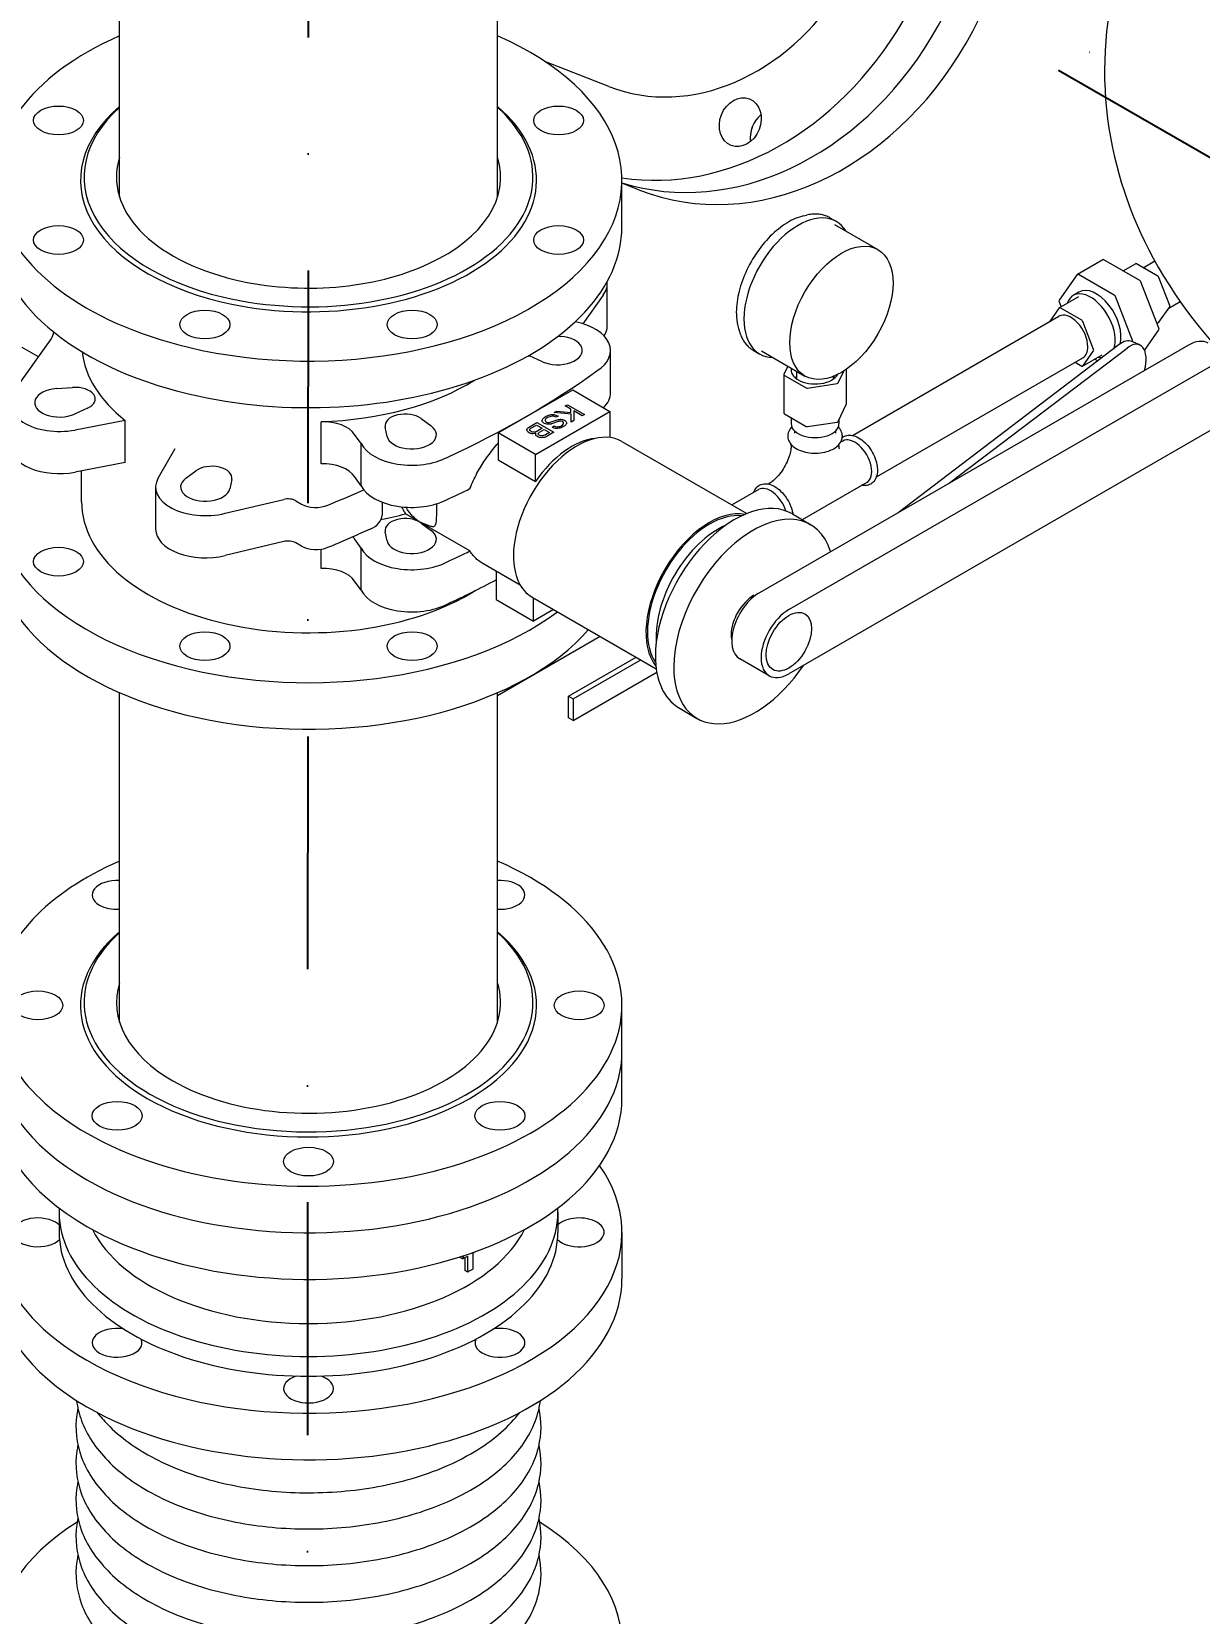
# Model space of a CAD drawing. Header units: millimetres. Extents: x -312439 to 477422, y -331570 to 212570.
# Drawn here: x 343557 to 344193, y 172055 to 172918 of the extents above; entities that cross this region are included whole.
import ezdxf

# ---------------------------------------------------------------- set-up
doc = ezdxf.new("R2010")
doc.units = ezdxf.units.MM
doc.linetypes.add('DASHDOT', pattern=[25.4, 12.7, -6.35, 0, -6.35])
doc.styles.add('ROMAND', font='ROMAND.SHX')
doc.dimstyles.new('1-50 (MILIMETRO)', dxfattribs={"dimscale": 0, "dimtxt": 125, "dimasz": 125, "dimexe": 100, "dimexo": 100, "dimgap": 50, "dimtad": 0, "dimdec": 0, "dimzin": 0, "dimdsep": 46, "dimtxsty": 'ROMAND', "dimcen": -390, "dimclrd": 1, "dimclre": 1, "dimclrt": 3, "dimadec": 0, "dimazin": 0, "dimtfac": 1, "dimtdec": 0, "dimtix": 1, "dimtmove": 2, "dimatfit": 2, "dimfxl": 1, "dimtvp": 1, "dimtolj": 1, "dimtzin": 0, "dimarcsym": 0})

# ---------------------------------------------------------------- blocks, each defined once
blk = doc.blocks.new('*D96')
at = {"color": 1, "lineweight": -2, "transparency": 16777216}
for p, q in [((340982.5, 172444.73), (340982.5, 172743.93)), ((347857.31, 168659.29), (341090.76, 172565.96)), ((347965.56, 168413.06), (347965.56, 168712.26))]:
    blk.add_line(p, q, dxfattribs=at)
at = {"color": 1, "transparency": 16777216}
for points in [[(341101.17, 172584), (341080.34, 172547.92), (340982.5, 172628.46)], [(347867.73, 168677.33), (347846.89, 168641.25), (347965.56, 168596.79)]]:
    blk.add_solid(points, dxfattribs=at)
at = {"layer": 'Defpoints', "color": 0, "transparency": 16777216}
for p in [(340982.5, 172628.46), (340982.5, 172329.26), (347965.56, 168297.59)]:
    blk.add_point(p, dxfattribs=at)
at = {"color": 3, "transparency": 16777216, "insert": (344536.53, 170720.88), "char_height": 125, "attachment_point": 5, "rotation": 330, "style": 'ROMAND'}
blk.add_mtext('\\A1;8063', dxfattribs=at)
blk = doc.blocks.new('*D131')
at = {"color": 1, "lineweight": -2, "transparency": 16777216}
for p, q in [((343607.58, 173492.08), (343311.67, 173321.24)), ((343411.63, 173253.99), (343410.91, 171827.82)), ((343606.72, 171815.91), (343310.81, 171645.07))]:
    blk.add_line(p, q, dxfattribs=at)
at = {"color": 1, "transparency": 16777216}
for points in [[(343390.8, 173254), (343432.47, 173253.98), (343411.7, 173378.99)], [(343390.07, 171827.83), (343431.74, 171827.81), (343410.84, 171702.82)]]:
    blk.add_solid(points, dxfattribs=at)
at = {"layer": 'Defpoints', "color": 0, "transparency": 16777216}
for p in [(343707.6, 173549.83), (343706.75, 171873.66), (343410.84, 171702.82)]:
    blk.add_point(p, dxfattribs=at)
at = {"color": 3, "transparency": 16777216, "insert": (343286.27, 172698.85), "char_height": 125, "attachment_point": 5, "rotation": 89.97082, "style": 'ROMAND'}
blk.add_mtext('\\A1;1676', dxfattribs=at)

msp = doc.modelspace()

# ---------------------------------------------------------------- linework, layer by layer
at = {"color": 6, "linetype": 'DASHDOT', "ltscale": 10}
for p, q in [((343707.605, 173549.831), (343706.751, 171873.664)), ((345178.436, 173509.796), (344116.413, 172896.637))]:
    msp.add_line(p, q, dxfattribs=at)
at = {"color": 5, "linetype": 'Continuous', "lineweight": 0, "extrusion": (4.44089e-16, 0.816497, 0.57735)}
for p, q in [((343604.425, 172827.638), (343604.425, 173312.589)), ((343810.55, 172827.638), (343810.55, 173158.53)), ((343871.193, 172887.871), (343836.325, 172901.523)), ((343878.339, 172811.339), (343878.339, 172836.739)), ((343887.926, 172831.338), (343878.339, 172835.092)), ((343977.337, 172817.282), (343979.026, 172817.679)), ((343991.6, 172816.292), (343995.233, 172814.194)), ((343994.276, 172812.537), (344017.917, 172798.888)), ((344126.634, 172785.45), (344140.49, 172793.45)), ((344160.638, 172782.084), (344141.046, 172793.395)), ((344151.622, 172787.289), (344158.367, 172791.183)), ((344170.587, 172784.34), (344158.81, 172791.139)), ((344162.48, 172789.02), (344168.822, 172792.682)), ((343870.378, 172757.311), (343870.378, 172780.311)), ((344126.509, 172785.334), (344116.713, 172771.398)), ((344146.781, 172774.084), (344127.19, 172785.395)), ((344171.115, 172755.989), (344161.319, 172781.236)), ((344177.018, 172768.488), (344171.129, 172783.666)), ((343868.138, 172774.08), (343857.011, 172758.489)), ((344116.798, 172767.183), (344127.51, 172773.368)), ((344127.479, 172775.705), (344124.335, 172773.889)), ((344157.08, 172748.45), (344147.463, 172773.236)), ((344004.036, 172697.543), (344116.607, 172762.536)), ((344116.699, 172767.091), (344111.372, 172759.513)), ((344116.713, 172770.49), (344117.776, 172767.748)), ((344129.018, 172760.34), (344117.24, 172767.139)), ((344171.129, 172759.388), (344177.018, 172767.766)), ((344176.456, 172766.966), (344182.649, 172770.542)), ((343941.893, 172755.891), (343942.394, 172754.23)), ((344135.449, 172744.488), (344129.56, 172759.666)), ((344163.273, 172743.925), (344171.115, 172755.081)), ((344170.051, 172758.731), (344171.03, 172759.296)), ((343546.837, 172721.597), (343567.201, 172750.137)), ((343560.244, 172740.387), (343551.318, 172745.54)), ((343843.554, 172751.684), (343844.919, 172751.587)), ((344187.164, 172746.796), (343953.337, 172611.796)), ((344149.435, 172747.079), (344028.889, 172655.416)), ((344057.005, 172671.648), (344153.728, 172745.197)), ((344160.612, 172746.901), (344156.319, 172748.783)), ((343834.981, 172737.735), (343828.002, 172740.879)), ((343872.104, 172720.863), (343872.104, 172743.863)), ((343949.883, 172744.035), (343953.515, 172741.937)), ((343954.472, 172743.594), (343978.112, 172729.945)), ((343969.367, 172602.541), (344203.194, 172737.541)), ((344017.08, 172674.95), (344129.651, 172739.943)), ((344125.347, 172737.459), (344129.018, 172735.34)), ((344129.46, 172735.296), (344140.173, 172741.481)), ((344129.56, 172735.388), (344135.449, 172743.766)), ((344136.205, 172739.19), (344137.828, 172738.253)), ((343966.665, 172730.651), (343966.665, 172709.651)), ((343968.802, 172735.321), (343966.695, 172730.783)), ((343966.924, 172730.29), (343978.702, 172723.49)), ((343973.628, 172728.312), (343973.628, 172732.535)), ((343993.649, 172728.312), (343993.649, 172729.79)), ((343996.271, 172726.208), (343999.273, 172732.676)), ((344000.612, 172733.555), (344000.612, 172714.629)), ((343570.056, 172723.087), (343578.842, 172723.713)), ((343810.936, 172698.92), (343851.531, 172722.358)), ((343851.531, 172722.358), (343871.828, 172710.639)), ((343979.557, 172723.358), (343995.645, 172725.846)), ((343586.973, 172712.379), (343579.993, 172709.235)), ((343831.233, 172687.202), (343871.828, 172710.639)), ((343841.426, 172710.062), (343842.807, 172710.859)), ((343842.807, 172710.859), (343850.574, 172710.062)), ((343847.467, 172713.599), (343848.632, 172714.272)), ((343850.574, 172711.806), (343847.467, 172713.599)), ((343848.632, 172714.272), (343857.866, 172708.991)), ((343850.574, 172710.062), (343850.574, 172711.806)), ((343856.701, 172708.318), (343852.084, 172710.934)), ((343852.084, 172710.934), (343852.128, 172705.677)), ((343871.828, 172710.639), (343871.828, 172696.409)), ((343996.271, 172705.208), (344000.582, 172714.496)), ((343607.592, 172705.718), (343580.195, 172700.503)), ((343607.592, 172682.718), (343607.592, 172705.718)), ((343714.315, 172682.03), (343714.315, 172705.03)), ((343750.359, 172696.993), (343749.275, 172702.065)), ((343768.905, 172706.76), (343774.351, 172702.73)), ((343827.187, 172701.741), (343827.36, 172701.891)), ((343827.36, 172701.891), (343831.933, 172704.531)), ((343828.697, 172701.467), (343831.761, 172703.236)), ((343831.761, 172703.236), (343834.954, 172701.442)), ((343831.933, 172704.531), (343841.167, 172699.25)), ((343834.932, 172705.721), (343835.04, 172706.182)), ((343834.954, 172705.236), (343834.932, 172705.721)), ((343835.127, 172704.937), (343834.954, 172705.236)), ((343835.04, 172706.182), (343835.278, 172706.593)), ((343835.45, 172704.551), (343835.127, 172704.937)), ((343835.278, 172706.593), (343835.493, 172706.867)), ((343835.774, 172704.289), (343835.45, 172704.551)), ((343835.493, 172706.867), (343835.774, 172707.129)), ((343835.774, 172707.129), (343836.292, 172707.552)), ((343836.205, 172704.04), (343835.774, 172704.289)), ((343836.939, 172703.791), (343836.205, 172704.04)), ((343836.292, 172707.552), (343837.068, 172708.001)), ((343836.55, 172706.058), (343836.507, 172705.933)), ((343836.507, 172705.933), (343836.507, 172705.634)), ((343836.507, 172705.634), (343836.637, 172705.36)), ((343836.68, 172706.332), (343836.55, 172706.058)), ((343836.637, 172705.36), (343836.896, 172705.061)), ((343836.896, 172706.606), (343836.68, 172706.332)), ((343837.198, 172706.88), (343836.896, 172706.606)), ((343836.896, 172705.061), (343837.349, 172704.825)), ((343837.413, 172703.666), (343836.939, 172703.791)), ((343837.068, 172708.001), (343837.521, 172708.238)), ((343837.586, 172707.154), (343837.198, 172706.88)), ((343837.349, 172704.825), (343837.759, 172704.688)), ((343838.169, 172703.604), (343837.413, 172703.666)), ((343837.521, 172708.238), (343837.996, 172708.437)), ((343837.802, 172707.278), (343837.586, 172707.154)), ((343837.759, 172704.688), (343838.19, 172704.638)), ((343838.32, 172707.528), (343837.802, 172707.278)), ((343837.996, 172708.437), (343838.471, 172708.611)), ((343838.967, 172703.616), (343838.169, 172703.604)), ((343838.19, 172704.638), (343838.665, 172704.663)), ((343839.01, 172707.777), (343838.32, 172707.528)), ((343838.471, 172708.611), (343838.924, 172708.748)), ((343838.665, 172704.663), (343839.204, 172704.75)), ((343838.924, 172708.748), (343839.398, 172708.848)), ((343839.722, 172703.778), (343838.967, 172703.616)), ((343839.657, 172707.951), (343839.01, 172707.777)), ((343839.204, 172704.75), (343839.83, 172704.912)), ((343839.398, 172708.848), (343839.895, 172708.91)), ((343840.304, 172708.001), (343839.657, 172707.951)), ((343839.959, 172703.841), (343839.722, 172703.778)), ((343839.83, 172704.912), (343841.405, 172705.447)), ((343839.895, 172708.91), (343840.563, 172708.923)), ((343843.67, 172705.086), (343839.959, 172703.841)), ((343840.995, 172707.976), (343840.304, 172708.001)), ((343840.304, 172702.047), (343841.426, 172702.695)), ((343840.52, 172701.922), (343840.304, 172702.047)), ((343840.909, 172701.748), (343840.52, 172701.922)), ((343840.563, 172708.923), (343841.297, 172708.898)), ((343841.34, 172701.598), (343840.909, 172701.748)), ((343841.513, 172707.876), (343840.995, 172707.976)), ((343841.297, 172708.898), (343841.815, 172708.798)), ((343841.405, 172705.447), (343843.541, 172706.157)), ((343850.66, 172709.115), (343841.426, 172710.062)), ((343841.426, 172702.695), (343841.901, 172702.47)), ((343841.987, 172707.702), (343841.513, 172707.876)), ((343841.815, 172708.798), (343842.289, 172708.674)), ((343841.901, 172702.47), (343842.376, 172702.346)), ((343842.505, 172707.503), (343841.987, 172707.702)), ((343842.289, 172708.674), (343842.764, 172708.499)), ((343842.376, 172702.346), (343843.109, 172702.271)), ((343843.584, 172708.125), (343842.505, 172707.503)), ((343842.764, 172708.499), (343843.196, 172708.3)), ((343843.109, 172702.271), (343843.454, 172702.271)), ((343843.196, 172708.3), (343843.584, 172708.125)), ((343843.454, 172702.271), (343844.015, 172702.346)), ((343843.541, 172706.157), (343843.8, 172706.207)), ((343843.951, 172705.173), (343843.67, 172705.086)), ((343843.8, 172706.207), (343844.296, 172706.294)), ((343844.512, 172705.298), (343843.951, 172705.173)), ((343844.015, 172702.346), (343844.49, 172702.47)), ((343844.296, 172706.294), (343844.792, 172706.332)), ((343844.49, 172702.47), (343844.965, 172702.645)), ((343844.792, 172705.335), (343844.512, 172705.298)), ((343844.792, 172706.332), (343845.051, 172706.332)), ((343845.439, 172705.285), (343844.792, 172705.335)), ((343845.267, 172701.773), (343844.792, 172701.648)), ((343844.965, 172702.645), (343845.612, 172702.969)), ((343845.051, 172706.332), (343845.741, 172706.257)), ((343845.698, 172701.972), (343845.267, 172701.773)), ((343846.043, 172705.061), (343845.439, 172705.285)), ((343845.612, 172702.969), (343845.957, 172703.218)), ((343846.173, 172702.196), (343845.698, 172701.972)), ((343845.741, 172706.257), (343846.173, 172706.157)), ((343845.957, 172703.218), (343846.367, 172703.629)), ((343846.54, 172704.551), (343846.043, 172705.061)), ((343846.173, 172706.157), (343846.82, 172705.908)), ((343847.165, 172702.769), (343846.173, 172702.196)), ((343846.367, 172703.629), (343846.518, 172703.915)), ((343846.518, 172703.915), (343846.583, 172704.227)), ((343846.583, 172704.227), (343846.54, 172704.551)), ((343846.82, 172705.908), (343847.208, 172705.684)), ((343847.316, 172702.906), (343847.165, 172702.769)), ((343847.208, 172705.684), (343847.575, 172705.422)), ((343847.597, 172703.193), (343847.316, 172702.906)), ((343847.575, 172705.422), (343847.834, 172705.148)), ((343847.726, 172703.342), (343847.597, 172703.193)), ((343847.942, 172703.616), (343847.726, 172703.342)), ((343847.834, 172705.148), (343848.007, 172704.874)), ((343848.071, 172703.89), (343847.942, 172703.616)), ((343848.007, 172704.874), (343848.115, 172704.588)), ((343848.158, 172704.189), (343848.071, 172703.89)), ((343848.115, 172704.588), (343848.158, 172704.189)), ((343850.66, 172704.78), (343850.66, 172709.115)), ((343852.128, 172705.677), (343850.66, 172704.78)), ((343857.866, 172708.991), (343856.701, 172708.318)), ((343966.924, 172709.29), (343978.702, 172702.49)), ((344203.194, 172702.541), (343969.367, 172567.541)), ((343970.595, 172707.17), (343970.595, 172703.896)), ((343979.557, 172702.358), (343995.645, 172704.846)), ((343996.682, 172706.094), (343996.682, 172703.896)), ((343736.161, 172693.119), (343732.561, 172698.118)), ((343736.161, 172670.119), (343736.161, 172693.119)), ((343810.936, 172698.92), (343810.936, 172684.204)), ((343831.233, 172687.202), (343810.936, 172698.92)), ((343826.583, 172700.894), (343826.712, 172701.218)), ((343826.583, 172700.545), (343826.583, 172700.894)), ((343826.626, 172700.421), (343826.583, 172700.545)), ((343826.712, 172700.122), (343826.626, 172700.421)), ((343826.712, 172701.218), (343826.928, 172701.492)), ((343826.842, 172699.798), (343826.712, 172700.122)), ((343827.058, 172699.524), (343826.842, 172699.798)), ((343826.928, 172701.492), (343827.187, 172701.741)), ((343827.748, 172699.026), (343827.058, 172699.524)), ((343828.525, 172698.677), (343827.748, 172699.026)), ((343828.136, 172700.595), (343828.179, 172700.919)), ((343828.223, 172700.296), (343828.136, 172700.595)), ((343828.179, 172700.919), (343828.395, 172701.193)), ((343828.481, 172699.997), (343828.223, 172700.296)), ((343828.395, 172701.193), (343828.697, 172701.467)), ((343828.827, 172699.748), (343828.481, 172699.997)), ((343828.999, 172698.552), (343828.525, 172698.677)), ((343829.258, 172699.499), (343828.827, 172699.748)), ((343829.474, 172698.478), (343828.999, 172698.552)), ((343829.733, 172699.374), (343829.258, 172699.499)), ((343829.949, 172698.453), (343829.474, 172698.478)), ((343830.121, 172699.3), (343829.733, 172699.374)), ((343830.984, 172698.552), (343829.949, 172698.453)), ((343830.553, 172699.3), (343830.121, 172699.3)), ((343830.984, 172699.349), (343830.553, 172699.3)), ((343831.416, 172699.499), (343830.984, 172699.349)), ((343831.545, 172698.677), (343830.984, 172698.552)), ((343831.329, 172698.204), (343831.459, 172698.527)), ((343831.373, 172697.929), (343831.329, 172698.204)), ((343831.459, 172697.631), (343831.373, 172697.929)), ((343831.89, 172699.673), (343831.416, 172699.499)), ((343831.459, 172698.527), (343831.545, 172698.677)), ((343831.675, 172697.356), (343831.459, 172697.631)), ((343831.933, 172697.107), (343831.675, 172697.356)), ((343834.954, 172701.442), (343831.89, 172699.673)), ((343832.494, 172696.784), (343831.933, 172697.107)), ((343832.926, 172696.584), (343832.494, 172696.784)), ((343832.753, 172698.527), (343832.796, 172698.752)), ((343832.753, 172698.228), (343832.753, 172698.527)), ((343832.926, 172697.929), (343832.753, 172698.228)), ((343832.796, 172698.752), (343833.012, 172699.026)), ((343833.271, 172697.68), (343832.926, 172697.929)), ((343833.401, 172696.46), (343832.926, 172696.584)), ((343833.012, 172699.026), (343833.357, 172699.275)), ((343833.703, 172697.481), (343833.271, 172697.68)), ((343833.357, 172699.275), (343835.99, 172700.844)), ((343833.918, 172696.36), (343833.401, 172696.46)), ((343834.177, 172697.356), (343833.703, 172697.481)), ((343834.436, 172696.31), (343833.918, 172696.36)), ((343835.127, 172697.356), (343834.177, 172697.356)), ((343834.997, 172696.335), (343834.436, 172696.31)), ((343835.083, 172696.335), (343834.997, 172696.335)), ((343835.644, 172696.41), (343835.083, 172696.335)), ((343835.644, 172697.456), (343835.127, 172697.356)), ((343836.076, 172697.606), (343835.644, 172697.456)), ((343836.162, 172696.509), (343835.644, 172696.41)), ((343835.99, 172700.844), (343838.881, 172699.175)), ((343836.55, 172697.78), (343836.076, 172697.606)), ((343836.594, 172696.659), (343836.162, 172696.509)), ((343836.766, 172697.905), (343836.55, 172697.78)), ((343837.025, 172696.858), (343836.594, 172696.659)), ((343838.881, 172699.175), (343836.766, 172697.905)), ((343841.167, 172699.25), (343837.025, 172696.858)), ((343842.117, 172701.399), (343841.34, 172701.598)), ((343842.786, 172701.337), (343842.117, 172701.399)), ((343843.239, 172701.349), (343842.786, 172701.337)), ((343843.886, 172701.424), (343843.239, 172701.349)), ((343844.123, 172701.461), (343843.886, 172701.424)), ((343844.576, 172701.573), (343844.123, 172701.461)), ((343844.792, 172701.648), (343844.576, 172701.573)), ((343878.341, 172694.265), (343946.447, 172654.944)), ((343972.432, 172700.042), (343972.432, 172698.705)), ((343994.845, 172700.042), (343994.845, 172698.705)), ((343998.767, 172694.501), (343997.536, 172693.79)), ((343634.533, 172690.164), (343625.499, 172674.346)), ((343831.233, 172672.485), (343831.233, 172687.202)), ((343970.595, 172692.005), (343970.595, 172692.621)), ((343996.682, 172692.005), (343996.682, 172692.621)), ((343607.592, 172682.718), (343580.195, 172677.503)), ((343583.788, 172661.339), (343583.788, 172678.187)), ((343640.623, 172674.23), (343646.07, 172678.26)), ((343810.936, 172684.204), (343831.233, 172672.485)), ((343624.136, 172669.445), (343624.136, 172646.445)), ((343665.7, 172673.565), (343664.615, 172668.493)), ((343736.161, 172670.119), (343732.561, 172675.118)), ((343734.712, 172666.64), (343737.615, 172667.918)), ((343938.35, 172659.619), (343952.868, 172668.001)), ((343958.67, 172671.351), (343958.137, 172671.043)), ((344011.811, 172671.908), (343976.636, 172651.6)), ((343662.036, 172655.087), (343693.96, 172662.682)), ((343700.623, 172661.913), (343703.68, 172660.148)), ((343747.613, 172661.146), (343747.613, 172654.083)), ((343795.522, 172634.527), (343760.423, 172654.791)), ((343971.29, 172654.741), (343981.304, 172648.858)), ((343741.055, 172646.434), (343734.712, 172643.64)), ((343750.359, 172639.993), (343749.275, 172645.065)), ((343768.905, 172649.76), (343774.351, 172645.73)), ((343693.96, 172639.682), (343662.036, 172632.087)), ((343703.68, 172637.148), (343700.623, 172638.913)), ((343714.315, 172625.03), (343714.315, 172635.499)), ((343736.161, 172636.119), (343732.561, 172641.118)), ((343736.161, 172613.119), (343736.161, 172636.119)), ((343822.927, 172615.95), (343802.126, 172627.959)), ((343736.161, 172613.119), (343732.561, 172618.118)), ((343809.841, 172623.505), (343809.841, 172608.063)), ((343809.841, 172608.063), (343830.138, 172596.344)), ((343829.351, 172609.412), (343897.033, 172570.336)), ((343830.138, 172596.344), (343830.138, 172608.958)), ((343841.062, 172602.651), (343830.138, 172596.344)), ((343810.55, 172555.71), (343866.458, 172587.989)), ((343849.145, 172555.405), (343886.02, 172576.694)), ((343851.699, 172553.93), (343888.575, 172575.219)), ((343958.651, 172566.479), (343942.62, 172575.734)), ((343851.699, 172542.13), (343897.323, 172568.47)), ((343604.425, 172377.638), (343604.425, 172557.265)), ((343810.55, 172377.638), (343810.55, 172557.265)), ((343849.145, 172543.605), (343849.145, 172555.405)), ((343849.145, 172555.405), (343851.699, 172553.93)), ((343851.699, 172553.93), (343851.699, 172542.13)), ((343909.25, 172549.142), (343919.264, 172543.259)), ((343851.699, 172542.13), (343849.145, 172543.605)), ((343878.339, 172335.939), (343878.339, 172386.739)), ((343571.541, 172273.752), (343571.541, 172262.939)), ((343843.434, 172273.752), (343843.434, 172262.939)), ((343878.339, 172262.939), (343878.339, 172237.539)), ((343791.439, 172248.455), (343789.837, 172249.38)), ((343792.653, 172249.102), (343792.653, 172242.207)), ((343794.253, 172241.284), (343794.253, 172249.981)), ((343797.102, 172251.626), (343797.102, 172242.929)), ((343794.253, 172241.284), (343792.653, 172242.207))]:
    msp.add_line(p, q, dxfattribs=at)
at = {"color": 6, "linetype": 'DASHDOT', "ltscale": 10, "extrusion": (4.44089e-16, 0.816497, 0.57735)}
msp.add_line((347737.01, 170806.284), (344116.413, 172896.637), dxfattribs=at)
at = {"color": 5, "linetype": 'Continuous', "lineweight": 0}
for centre, major_axis, ratio, start_param, end_param in [((343933.369, 172997.027), (-62.293, -159.091), 0.8133896, 0.0554243, 2.6712437), ((343933.369, 172997.027), (62.293, 159.091), 0.8133896, 3.197017, 5.8128363), ((343950.219, 172990.429), (-62.293, -159.091), 0.8133896, 0, 2.7721926), ((343916.518, 173003.625), (62.293, 159.091), 0.8133896, 3.3210613, 5.7170734), ((343916.518, 173003.625), (45.325, 115.754), 0.8133896, 3.1415927, 5.8476683), ((343707.487, 172836.739), (-170.852, 0), 0.5773503, 5.3599285, 7.4612826), ((343707.487, 172836.739), (-170.852, 0), 0.5773503, 1.1780972, 4.0648495), ((343707.487, 172836.739), (-124.312, 0), 0.5773503, 5.6898207, 7.4612826), ((343707.487, 172838.339), (122.352, 0), 0.5773503, 2.5724111, 4.3196899), ((343707.487, 172836.739), (-124.312, 0), 0.5773503, 1.1780972, 3.7349573), ((343707.487, 172838.339), (122.352, 0), 0.5773503, 4.3196899, 6.8523669), ((343959.728, 172861.767), (-4.957, -12.659), 0.8133896, 4.0999845, 5.3247935), ((343959.728, 172861.767), (4.957, 12.659), 0.8133896, 1.448158, 2.1832008), ((343959.728, 172861.767), (4.957, 12.659), 0.8133896, 0.9583918, 1.448158), ((343707.487, 172838.339), (104.716, 0), 0.5773503, 2.9636533, 4.3196899), ((343707.487, 172838.339), (104.716, 0), 0.5773503, 4.3196899, 6.4611246), ((343974.374, 172778.066), (-20.859, -36.128), 0.5773503, 2.8375594, 6.5872185), ((343707.487, 172811.339), (170.852, 0), 0.5773503, 3.1415927, 4.3196899), ((343707.487, 172811.339), (170.852, 0), 0.5773503, 4.3196899, 6.2831853), ((344141.046, 172792.487), (-0.556, 0.963), 0.5773503, 5.4977871, 6.2831853), ((344158.81, 172790.417), (-0.442, 0.766), 0.5773503, 5.4977871, 6.2831853), ((343843.269, 172780.311), (27.109, 0), 0.5773503, 5.8737687, 6.3559681), ((344127.19, 172784.487), (-0.556, 0.963), 0.5773503, 5.4977871, 6.5449847), ((344160.638, 172781.176), (-0.556, 0.963), 0.5773503, 4.4505896, 5.4977871), ((344170.587, 172783.617), (-0.442, 0.766), 0.5773503, 4.4505896, 5.4977871), ((344117.394, 172770.551), (-0.556, 0.963), 0.5773503, 0.2617994, 1.3089969), ((344133.842, 172757.424), (-9.506, 16.465), 0.5773503, 3.5787297, 6.7505587), ((344136.986, 172759.24), (-9.506, 16.465), 0.5773503, 3.6403335, 6.2831853), ((344146.781, 172773.176), (-0.556, 0.963), 0.5773503, 4.4505896, 5.4977871), ((344123.129, 172751.24), (6.522, -11.296), 0.5773503, 0.7853982, 3.1415927), ((344117.24, 172766.417), (-0.442, 0.766), 0.5773503, 5.4977871, 6.5449847), ((344176.476, 172768.44), (0.442, -0.766), 0.5773503, 0.2617994, 1.3089969), ((343550.215, 172754.177), (18.371, 0), 0.5773503, 5.8923976, 6.2577611), ((343843.298, 172743.863), (28.806, 0), 0.5773503, 5.5507149, 7.5144461), ((343843.269, 172757.311), (27.109, 0), 0.5773503, 5.9220989, 6.2831853), ((344129.018, 172759.617), (-0.442, 0.766), 0.5773503, 4.4505896, 5.4977871), ((344170.587, 172760.062), (0.442, -0.766), 0.5773503, 0, 0.2617994), ((344170.434, 172755.928), (0.556, -0.963), 0.5773503, 0.2617994, 1.3089969), ((343843.269, 172743.867), (13.472, 0), 0.5773503, 4.0497563, 7.7312146), ((344123.129, 172751.24), (6.522, -11.296), 0.5773503, 0, 0.7853982), ((344149.435, 172733.079), (6.884, 15.704), 0.493747, 0, 0.7260513), ((344153.728, 172731.197), (-6.884, -15.704), 0.493747, 1.8967117, 3.867644), ((344187.164, 172729.296), (10.717, 18.562), 0.5773503, 0, 0.7853982), ((343707.487, 172747.839), (-123.699, 0), 0.5773503, 0.06591, 0.6307786), ((343834.783, 172745.897), (-11.023, 0), 0.5773503, 0.8477105, 0.9081637), ((344134.907, 172744.44), (0.442, -0.766), 0.5773503, 0.2617994, 1.3089969), ((344133.842, 172757.424), (-9.506, 16.465), 0.5773503, 2.6742192, 2.8510779), ((343707.487, 172776.339), (123.699, 0), 0.5773503, 4.7676151, 5.5340199), ((343458.072, 172920.339), (520.517, 0), 0.5773503, 5.3865482, 5.6090261), ((343967.55, 172730.651), (-0.885, 0), 0.5773503, 6.0213859, 7.0685835), ((343983.638, 172733.14), (-13.044, 0), 0.5773503, 6.1406542, 7.0685835), ((343983.638, 172724.896), (-13.044, 0), 0.5773503, 5.5872933, 5.7039844), ((343983.638, 172733.14), (-13.044, 0), 0.5773503, 0.7853982, 2.8363511), ((343983.638, 172724.896), (-13.044, 0), 0.5773503, 3.7207935, 3.8374847), ((344129.018, 172736.062), (0.442, -0.766), 0.5773503, 5.4977871, 6.5449847), ((343571.705, 172715.367), (-27.109, 0), 0.5773503, 5.8737687, 8.1724889), ((343571.705, 172715.367), (-13.472, 0), 0.5773503, 4.8351545, 8.5166127), ((343580.192, 172717.397), (11.023, 0), 0.5773503, 5.3750201, 7.9767471), ((343843.298, 172720.863), (28.806, 0), 0.5773503, 5.7666453, 6.2831853), ((343979.328, 172723.851), (0.885, 0), 0.5773503, 3.9269908, 4.9741884), ((343995.416, 172726.34), (0.885, 0), 0.5773503, 4.9741884, 6.0213859), ((343999.727, 172714.629), (0.885, 0), 0.5773503, 6.0213859, 6.2831853), ((343715.329, 172694.439), (-18.371, 0), 0.5773503, 3.4957179, 4.7676151), ((343760.215, 172702.845), (11.023, 0), 0.5773503, 0.6626311, 3.2643581), ((343763.73, 172697.945), (-13.472, 0), 0.5773503, 0.1227655, 3.8042237), ((343967.55, 172709.651), (-0.885, 0), 0.5773503, 0, 0.7853982), ((343983.638, 172703.896), (-13.044, 0), 0.5773503, 0, 3.1415927), ((343979.328, 172702.851), (0.885, 0), 0.5773503, 3.9269908, 4.9741884), ((343995.416, 172705.34), (0.885, 0), 0.5773503, 4.9741884, 6.0213859), ((343763.737, 172697.928), (-28.806, 0), 0.5773503, 0.2933434, 2.3032668), ((343853.846, 172651.839), (-24.495, -42.426), 0.5773503, 3.1415927, 5.4977871), ((343850.983, 172653.491), (23.27, 40.305), 0.5773503, 0.3872078, 1.4290703), ((344005.289, 172683.205), (6.522, -11.296), 0.5773503, 0, 3.1415927), ((343707.487, 172661.339), (170.852, 0), 0.5773503, 2.833735, 5.6302998), ((343571.705, 172692.367), (-27.109, 0), 0.5773503, 0, 1.8893036), ((343654.76, 172674.345), (11.023, 0), 0.5773503, 6.1604182, 8.7621453), ((343715.329, 172671.439), (-18.371, 0), 0.5773503, 3.4957179, 4.7676151), ((343651.245, 172669.445), (27.109, 0), 0.5773503, 2.8230854, 5.1218056), ((343651.245, 172669.445), (-13.472, 0), 0.5773503, 5.6205526, 9.3020109), ((343763.737, 172674.928), (-28.806, 0), 0.5773503, 0.2933434, 2.3032668), ((343458.072, 172897.339), (520.517, 0), 0.5773503, 5.3865482, 5.4177363), ((343959.39, 172656.705), (6.522, -11.296), 0.5773503, 1.2234231, 3.1415927), ((343707.487, 172661.339), (-123.699, 0), 0.5773503, 0, 2.4003829), ((343696.293, 172659.413), (6.124, 0), 0.5773503, 0.7853982, 1.961584), ((343711.475, 172664.648), (11.023, 0), 0.5773503, 3.9269908, 5.3544297), ((343419.211, 172903.383), (517.381, 0), 0.5773503, 5.3282352, 5.3682023), ((343940.27, 172601.941), (-31.02, -52.799), 0.5823607, 3.1415927, 5.5021835), ((343730.95, 172654.083), (16.663, 0), 0.5773503, 5.3639692, 6.2831853), ((343707.487, 172719.339), (123.699, 0), 0.5773503, 5.0382336, 5.1546022), ((343760.215, 172645.845), (11.023, 0), 0.5773503, 0.6626311, 3.2643581), ((343558.977, 172822.081), (233.085, -175.431), 0.1043952, 5.905742, 5.9619009), ((343926.095, 172610.125), (-24.495, -42.426), 0.5773503, 3.3370905, 6.064011), ((343950.284, 172596.058), (-31.02, -52.799), 0.5823607, 2.6525624, 5.5021835), ((343926.095, 172610.125), (23.921, 41.432), 0.5773503, 0.2430827, 0.7853982), ((343651.245, 172646.445), (-27.109, 0), 0.5773503, 0, 1.9802129), ((343419.211, 172880.383), (-517.381, 0), 0.5773503, 2.1866425, 2.2266097), ((343715.329, 172637.439), (-18.371, 0), 0.5773503, 3.4957179, 3.6171654), ((343763.73, 172640.945), (-13.472, 0), 0.5773503, 0.1227655, 3.8042237), ((343926.095, 172610.125), (23.921, 41.432), 0.5773503, 0.7853982, 2.8735652), ((343930.831, 172607.391), (-23.921, -41.432), 0.5773503, 3.805993, 5.5722222), ((343707.487, 172635.939), (-170.852, 0), 0.5773503, 0, 2.6758126), ((343696.293, 172636.413), (-6.124, 0), 0.5773503, 3.9269908, 5.1031767), ((343711.475, 172641.648), (-11.023, 0), 0.5773503, 0.7853982, 2.212837), ((343763.737, 172640.928), (-28.806, 0), 0.5773503, 0.2933434, 2.3032668), ((343458.072, 172863.339), (520.517, 0), 0.5773503, 5.3865482, 5.4177363), ((343715.329, 172614.439), (-18.371, 0), 0.5773503, 3.4957179, 4.7676151), ((343853.846, 172651.839), (-24.495, -42.426), 0.5773503, 5.4977871, 6.2831853), ((343458.072, 172840.339), (520.517, 0), 0.5773503, 5.3865482, 5.4544475), ((343763.737, 172617.928), (-28.806, 0), 0.5773503, 0.2933434, 2.3032668), ((343953.337, 172594.296), (-10.717, -18.562), 0.5773503, 3.9269908, 6.2831853), ((343950.284, 172596.058), (-8.773, -15.195), 0.5773503, 3.9269908, 5.4977871), ((343969.367, 172585.041), (10.717, 18.562), 0.5773503, 0.7853982, 3.9269908), ((343950.284, 172596.058), (-8.773, -15.195), 0.5773503, 5.4977871, 5.7209135), ((343940.27, 172601.941), (-31.02, -52.799), 0.5823607, 5.5021835, 6.2831853), ((343950.284, 172596.058), (-31.02, -52.799), 0.5823607, 5.5021835, 7.7405636), ((343707.487, 172386.739), (-170.852, 0), 0.5773503, 5.3599285, 7.0685835), ((343707.487, 172386.739), (-170.852, 0), 0.5773503, 0.7853982, 4.0648495), ((343603.131, 172446.989), (-13.595, 0), 0.5773503, 4.6170765, 7.0685835), ((343811.843, 172446.989), (-13.595, 0), 0.5773503, 1.4754839, 4.8077014), ((343603.131, 172446.989), (-13.595, 0), 0.5773503, 0.7853982, 1.6661088), ((343707.487, 172386.739), (-124.312, 0), 0.5773503, 5.6898207, 7.0685835), ((343707.487, 172388.339), (122.352, 0), 0.5773503, 2.5724111, 3.9269908), ((343707.487, 172386.739), (-124.312, 0), 0.5773503, 0.7853982, 3.7349573), ((343707.487, 172388.339), (122.352, 0), 0.5773503, 3.9269908, 6.8523669), ((343707.487, 172388.339), (104.716, 0), 0.5773503, 2.9636533, 3.9269908), ((343707.487, 172388.339), (104.716, 0), 0.5773503, 3.9269908, 6.4611246), ((343707.487, 172361.339), (-170.852, 0), 0.5773503, 0, 0.7853982), ((343707.487, 172361.339), (170.852, 0), 0.5773503, 3.1415927, 3.9269908), ((343707.487, 172361.339), (-170.852, 0), 0.5773503, 0.7853982, 3.1415927), ((343707.487, 172361.339), (170.852, 0), 0.5773503, 3.9269908, 6.2831853), ((343707.487, 172335.939), (170.852, 0), 0.5773503, 3.1415927, 3.9269908), ((343707.487, 172335.939), (170.852, 0), 0.5773503, 3.9269908, 6.2831853), ((343707.487, 172262.939), (170.852, 0), 0.5773503, 2.7625544, 3.9269908), ((343707.487, 172262.939), (170.852, 0), 0.5773503, 3.9269908, 6.6622236), ((343559.906, 172262.939), (13.595, 0), 0.5773503, 0.7853982, 5.7639057), ((343707.487, 172273.752), (-135.947, 0), 0.5773503, 6.2526983, 9.455265), ((343855.069, 172262.939), (13.595, 0), 0.5773503, 0.7853982, 2.5979996), ((343559.906, 172262.939), (13.595, 0), 0.5773503, 0.543593, 0.7853982), ((343707.487, 172262.939), (-135.947, 0), 0.5773503, 0, 3.1415927), ((343707.487, 172283.911), (-122.474, 0), 0.5773503, 0.2785726, 2.8630201), ((343855.069, 172262.939), (13.595, 0), 0.5773503, 3.6608723, 7.0685835), ((343707.487, 172308.007), (82.062, 183.423), 0.4956684, 4.6132657, 4.6141462), ((343706.793, 172308.408), (84.235, 188.281), 0.4956684, 4.6145045, 4.6247609), ((343706.793, 172302.121), (125.718, 0), 0.5773503, 5.451052, 5.481758), ((343706.793, 172302.121), (125.718, 0), 0.5773503, 5.5138163, 5.529246), ((343707.487, 172237.539), (-170.852, 0), 0.5773503, 0, 0.7853982), ((343707.487, 172237.539), (-170.852, 0), 0.5773503, 0.7853982, 3.1415927), ((343706.793, 172293.424), (125.718, 0), 0.5773503, 5.481758, 5.5138163), ((343603.131, 172202.689), (13.595, 0), 0.5773503, 1.3046778, 6.5493038), ((343811.843, 172202.689), (13.595, 0), 0.5773503, 0.7853982, 1.8369149), ((343811.843, 172202.689), (13.595, 0), 0.5773503, 2.8754741, 7.0685835), ((343707.487, 172177.732), (13.595, 0), 0.5773503, 2.090076, 7.0685835), ((343707.487, 172177.732), (13.595, 0), 0.5773503, 0.7853982, 1.0515167), ((343707.487, 172038.339), (-170.852, 0), 0.5773503, 5.5424733, 7.0685835), ((343707.487, 172038.339), (-170.852, 0), 0.5773503, 0.7853982, 3.8823047)]:
    msp.add_ellipse(centre, major_axis=major_axis, ratio=ratio, start_param=start_param, end_param=end_param, dxfattribs=at)
for centre, major_axis, ratio in [((343942.877, 172868.365), (4.957, 12.659), 0.8133896), ((343571.14, 172869.346), (-13.595, 0), 0.5773503), ((343843.835, 172869.346), (-13.595, 0), 0.5773503), ((343571.14, 172804.132), (-13.595, 0), 0.5773503), ((343843.835, 172804.132), (-13.595, 0), 0.5773503), ((343998.014, 172764.417), (-19.902, -34.471), 0.5773503), ((343651.01, 172758.018), (-13.595, 0), 0.5773503), ((343763.964, 172758.018), (-13.595, 0), 0.5773503), ((343571.14, 172628.732), (13.595, 0), 0.5773503), ((343969.367, 172585.041), (-8.773, -15.195), 0.5773503), ((343651.01, 172582.618), (13.595, 0), 0.5773503), ((343763.964, 172582.618), (13.595, 0), 0.5773503), ((343559.906, 172386.739), (-13.595, 0), 0.5773503), ((343855.069, 172386.739), (-13.595, 0), 0.5773503), ((343603.131, 172326.489), (-13.595, 0), 0.5773503), ((343811.843, 172326.489), (-13.595, 0), 0.5773503), ((343707.487, 172301.532), (-13.595, 0), 0.5773503)]:
    msp.add_ellipse(centre, major_axis=major_axis, ratio=ratio, dxfattribs=at)
for points, knots in [([(344283.51, 173112.116), (344252.521, 173094.225), (344224.366, 173072.455), (344177.967, 173019.879), (344159.511, 172988.9), (344141.842, 172927.258), (344139.504, 172898.278), (344146.584, 172843.308), (344155.399, 172817.458), (344182.451, 172767.496), (344201.768, 172744.2), (344241.992, 172707.798), (344262.053, 172693.546), (344283.51, 172681.157)], [3.1415927, 3.1415927, 3.1415927, 3.1415927, 3.4557519, 3.4557519, 3.7629874, 3.7629874, 4.0012097, 4.0012097, 4.2299678, 4.2299678, 4.4948589, 4.4948589, 4.712389, 4.712389, 4.712389, 4.712389]), ([(343977.337, 172817.282), (343974.363, 172816.584), (343971.273, 172815.254), (343965.131, 172811.475), (343962.081, 172809.019), (343956.341, 172803.24), (343953.652, 172799.92), (343948.902, 172792.753), (343946.84, 172788.907), (343943.548, 172781.073), (343942.319, 172777.085), (343940.82, 172769.359), (343940.551, 172765.622), (343940.939, 172759.946), (343941.309, 172757.828), (343941.893, 172755.891)], [1.2825342, 1.2825342, 1.2825342, 1.2825342, 1.6036259, 1.6036259, 1.9268175, 1.9268175, 2.2495613, 2.2495613, 2.5719277, 2.5719277, 2.8943746, 2.8943746, 3.2173127, 3.2173127, 3.4298547, 3.4298547, 3.4298547, 3.4298547]), ([(343991.6, 172816.292), (343990.901, 172816.695), (343990.167, 172817.039), (343988.638, 172817.601), (343987.842, 172817.82), (343986.198, 172818.133), (343985.35, 172818.226), (343983.608, 172818.286), (343982.716, 172818.252), (343980.895, 172818.06), (343979.967, 172817.9), (343979.026, 172817.679)], [0.78539816, 0.78539816, 0.78539816, 0.78539816, 0.88482538, 0.88482538, 0.98425259, 0.98425259, 1.08367981, 1.08367981, 1.18310702, 1.18310702, 1.28253424, 1.28253424, 1.28253424, 1.28253424]), ([(343942.394, 172754.23), (343942.673, 172753.305), (343942.999, 172752.421), (343943.742, 172750.748), (343944.16, 172749.959), (343945.082, 172748.48), (343945.587, 172747.792), (343946.68, 172746.525), (343947.267, 172745.945), (343948.519, 172744.902), (343949.183, 172744.438), (343949.883, 172744.035)], [3.42985474, 3.42985474, 3.42985474, 3.42985474, 3.52928196, 3.52928196, 3.62870917, 3.62870917, 3.72813639, 3.72813639, 3.8275636, 3.8275636, 3.92699082, 3.92699082, 3.92699082, 3.92699082]), ([(343970.943, 172702.167), (343970.638, 172701.853), (343970.359, 172701.523), (343969.448, 172700.26), (343968.993, 172699.224), (343968.687, 172697.207), (343968.763, 172696.247), (343969.329, 172694.41), (343969.826, 172693.539), (343971.226, 172691.861), (343972.179, 172691.08), (343974.456, 172689.708), (343975.806, 172689.137), (343978.712, 172688.292), (343980.268, 172688.019), (343983.427, 172687.786), (343985.029, 172687.825), (343988.14, 172688.208), (343989.648, 172688.552), (343992.018, 172689.386), (343992.939, 172689.803), (343993.78, 172690.289)], [3.4159993, 3.4159993, 3.4159993, 3.4159993, 3.5321536, 3.5321536, 3.8395299, 3.8395299, 4.1031394, 4.1031394, 4.3756618, 4.3756618, 4.6912674, 4.6912674, 5.0313579, 5.0313579, 5.3709906, 5.3709906, 5.7078929, 5.7078929, 6.0452189, 6.0452189, 6.2831853, 6.2831853, 6.2831853, 6.2831853]), ([(343993.78, 172690.289), (343994.983, 172690.983), (343996.024, 172691.819), (343997.573, 172693.696), (343998.115, 172694.725), (343998.575, 172696.757), (343998.568, 172697.733), (343998.122, 172699.596), (343997.688, 172700.478), (343996.867, 172701.582), (343996.611, 172701.882), (343996.334, 172702.167)], [0, 0, 0, 0, 0.3404824, 0.3404824, 0.6555453, 0.6555453, 0.9227642, 0.9227642, 1.1907528, 1.1907528, 1.2963897, 1.2963897, 1.2963897, 1.2963897]), ([(343795.522, 172668.527), (343795.675, 172668.93), (343795.833, 172669.332), (343796.553, 172671.122), (343797.16, 172672.502), (343798.458, 172675.222), (343799.149, 172676.562), (343800.595, 172679.182), (343801.35, 172680.461), (343802.903, 172682.937), (343803.727, 172684.176), (343805.46, 172686.63), (343806.368, 172687.845), (343808.254, 172690.225), (343809.232, 172691.391), (343810.468, 172692.782), (343810.701, 172693.041), (343810.936, 172693.297)], [16.8661181, 16.8661181, 16.8661181, 16.8661181, 17.9028988, 17.9028988, 21.4834786, 21.4834786, 25.0640584, 25.0640584, 28.6446382, 28.6446382, 32.2252102, 32.2252102, 35.8057821, 35.8057821, 39.3863541, 39.3863541, 40.2119217, 40.2119217, 40.2119217, 40.2119217]), ([(343998.465, 172696.384), (343999.181, 172696.935), (344000.017, 172697.325), (344001.854, 172697.744), (344002.856, 172697.749), (344005.01, 172697.376), (344006.163, 172696.941), (344008.489, 172695.655), (344009.659, 172694.772), (344011.843, 172692.677), (344012.858, 172691.466), (344014.639, 172688.846), (344015.407, 172687.44), (344016.63, 172684.555), (344017.086, 172683.076), (344017.548, 172680.607), (344017.648, 172679.6), (344017.648, 172678.63)], [3.8501977, 3.8501977, 3.8501977, 3.8501977, 4.1031394, 4.1031394, 4.3756618, 4.3756618, 4.6912674, 4.6912674, 5.0313579, 5.0313579, 5.3709906, 5.3709906, 5.7078929, 5.7078929, 6.0452189, 6.0452189, 6.2831853, 6.2831853, 6.2831853, 6.2831853]), ([(343970.595, 172692.005), (343970.595, 172691.315), (343970.531, 172690.469), (343970.207, 172688.497), (343969.932, 172687.355), (343969.134, 172684.887), (343968.596, 172683.555), (343967.281, 172680.878), (343966.498, 172679.534), (343964.789, 172677.037), (343963.864, 172675.882), (343962.036, 172673.92), (343961.134, 172673.101), (343959.711, 172672), (343959.156, 172671.631), (343958.67, 172671.351)], [0, 0, 0, 0, 0.2067237, 0.2067237, 0.4301851, 0.4301851, 0.6692397, 0.6692397, 0.9172141, 0.9172141, 1.1648786, 1.1648786, 1.4025425, 1.4025425, 1.5707963, 1.5707963, 1.5707963, 1.5707963]), ([(343996.927, 172690.039), (343996.927, 172690.039), (343996.918, 172690.06), (343996.86, 172690.235), (343996.772, 172690.57), (343996.698, 172691.35), (343996.682, 172691.657), (343996.682, 172692.005)], [2.76110414, 2.76110414, 2.76110414, 2.76110414, 2.83104604, 2.83104604, 3.03749612, 3.03749612, 3.14159265, 3.14159265, 3.14159265, 3.14159265]), ([(344017.648, 172678.63), (344017.648, 172677.24), (344017.445, 172675.921), (344016.595, 172673.641), (344015.974, 172672.657), (344014.444, 172671.243), (344013.595, 172670.76), (344011.759, 172670.215), (344010.778, 172670.15), (344009.579, 172670.29), (344009.359, 172670.324), (344009.14, 172670.366)], [0, 0, 0, 0, 0.3404824, 0.3404824, 0.6555453, 0.6555453, 0.9227642, 0.9227642, 1.1907528, 1.1907528, 1.2506401, 1.2506401, 1.2506401, 1.2506401]), ([(343950.197, 172666.459), (343950.283, 172666.707), (343950.378, 172666.949), (343950.947, 172668.216), (343951.617, 172669.128), (343953.211, 172670.402), (343954.08, 172670.816), (343955.954, 172671.244), (343956.957, 172671.249), (343959.11, 172670.876), (343960.263, 172670.441), (343962.59, 172669.155), (343963.759, 172668.272), (343965.944, 172666.177), (343966.959, 172664.966), (343968.74, 172662.346), (343969.507, 172660.94), (343970.731, 172658.055), (343971.186, 172656.576), (343971.492, 172654.948), (343971.523, 172654.767), (343971.551, 172654.588)], [3.4617489, 3.4617489, 3.4617489, 3.4617489, 3.5321536, 3.5321536, 3.8395299, 3.8395299, 4.1031394, 4.1031394, 4.3756618, 4.3756618, 4.6912674, 4.6912674, 5.0313579, 5.0313579, 5.3709906, 5.3709906, 5.7078929, 5.7078929, 6.0452189, 6.0452189, 6.0873157, 6.0873157, 6.0873157, 6.0873157]), ([(343777.198, 172660.225), (343777.2, 172659.484), (343777.2, 172658.77), (343777.2, 172658.09), (343777.2, 172656.877), (343777.199, 172655.676), (343777.18, 172653.421), (343777.162, 172652.366), (343777.076, 172650.976), (343777.037, 172650.545), (343776.928, 172649.759), (343776.857, 172649.404), (343776.667, 172648.781), (343776.547, 172648.515), (343776.233, 172648.087), (343776.039, 172647.925), (343775.653, 172647.787), (343775.501, 172647.759), (343775.154, 172647.752), (343774.958, 172647.775), (343774.618, 172647.855), (343774.488, 172647.894), (343774.351, 172647.943)], [-2.0404213, -2.0404213, -2.0404213, -2.0404213, 0, 0, 0, 3.6398027, 3.6398027, 7.2796053, 7.2796053, 9.0995067, 9.0995067, 10.919408, 10.919408, 12.7393093, 12.7393093, 14.5592107, 14.5592107, 15.4903209, 15.4903209, 16.4214311, 16.4214311, 16.9568767, 16.9568767, 16.9568767, 16.9568767]), ([(343758.211, 172658.606), (343758.496, 172658.002), (343758.803, 172657.411), (343759.531, 172656.131), (343759.963, 172655.448), (343760.423, 172654.791)], [12.4220588, 12.4220588, 12.4220588, 12.4220588, 14.4753929, 14.4753929, 16.9865237, 16.9865237, 16.9865237, 16.9865237]), ([(343768.905, 172650.031), (343768.869, 172650.046), (343768.832, 172650.061), (343768.548, 172650.185), (343768.283, 172650.32), (343767.736, 172650.636), (343767.441, 172650.824), (343766.83, 172651.247), (343766.514, 172651.483), (343765.883, 172651.986), (343765.568, 172652.254), (343764.962, 172652.8), (343764.671, 172653.079), (343764.11, 172653.644), (343763.834, 172653.937), (343763.308, 172654.528), (343763.057, 172654.825), (343762.341, 172655.722), (343761.908, 172656.329), (343761.21, 172657.423), (343760.93, 172657.904), (343760.672, 172658.392)], [19.0802587, 19.0802587, 19.0802587, 19.0802587, 19.2237909, 19.2237909, 20.1714723, 20.1714723, 21.1191538, 21.1191538, 22.0668352, 22.0668352, 23.0145167, 23.0145167, 23.9621981, 23.9621981, 24.9859948, 24.9859948, 26.0097915, 26.0097915, 28.0573848, 28.0573848, 29.6221343, 29.6221343, 29.6221343, 29.6221343]), ([(343802.126, 172627.959), (343801.35, 172628.407), (343800.595, 172628.923), (343799.149, 172630.089), (343798.458, 172630.739), (343797.16, 172632.168), (343796.553, 172632.947), (343795.833, 172634.027), (343795.675, 172634.274), (343795.522, 172634.527)], [200.5122183, 200.5122183, 200.5122183, 200.5122183, 204.0927981, 204.0927981, 207.6733778, 207.6733778, 211.2539576, 211.2539576, 212.2907384, 212.2907384, 212.2907384, 212.2907384]), ([(343581.802, 172166.962), (343581.559, 172165.843), (343581.355, 172164.719), (343580.069, 172155.77), (343580.972, 172147.788), (343586.677, 172132.437), (343591.547, 172125.094), (343604.935, 172111.387), (343613.687, 172105.107), (343634.096, 172094.468), (343645.803, 172090.145), (343670.85, 172083.926), (343684.181, 172082.024), (343711.144, 172080.791), (343724.77, 172081.453), (343751.014, 172085.276), (343763.627, 172088.439), (343782.547, 172095.497), (343789.514, 172098.742), (343795.859, 172102.405)], [3.80182, 3.80182, 3.80182, 3.80182, 3.8442096, 3.8442096, 4.1383608, 4.1383608, 4.4404377, 4.4404377, 4.7634053, 4.7634053, 5.0916471, 5.0916471, 5.4187443, 5.4187443, 5.7449425, 5.7449425, 6.0714643, 6.0714643, 6.2831853, 6.2831853, 6.2831853, 6.2831853]), ([(343581.08, 172171.178), (343581.544, 172167.471), (343582.455, 172163.799), (343586.677, 172152.437), (343591.547, 172145.094), (343604.935, 172131.387), (343613.687, 172125.107), (343634.096, 172114.468), (343645.803, 172110.145), (343670.85, 172103.926), (343684.181, 172102.024), (343711.144, 172100.791), (343724.77, 172101.453), (343751.014, 172105.276), (343763.627, 172108.439), (343782.547, 172115.497), (343789.514, 172118.742), (343795.859, 172122.405)], [3.9991695, 3.9991695, 3.9991695, 3.9991695, 4.1383608, 4.1383608, 4.4404377, 4.4404377, 4.7634053, 4.7634053, 5.0916471, 5.0916471, 5.4187443, 5.4187443, 5.7449425, 5.7449425, 6.0714643, 6.0714643, 6.2831853, 6.2831853, 6.2831853, 6.2831853]), ([(343795.859, 172122.405), (343805.693, 172128.083), (343814.033, 172134.767), (343826.615, 172149.531), (343830.947, 172157.6), (343833.366, 172167.733), (343833.679, 172169.452), (343833.895, 172171.178)], [0, 0, 0, 0, 0.32816351, 0.32816351, 0.64841186, 0.64841186, 0.71321951, 0.71321951, 0.71321951, 0.71321951]), ([(343795.859, 172102.405), (343805.693, 172108.083), (343814.033, 172114.767), (343826.615, 172129.531), (343830.947, 172137.6), (343834.606, 172152.927), (343834.68, 172160.044), (343833.172, 172166.962)], [0, 0, 0, 0, 0.32816351, 0.32816351, 0.64841186, 0.64841186, 0.91056897, 0.91056897, 0.91056897, 0.91056897]), ([(343592.306, 172164.683), (343593.994, 172162.495), (343595.846, 172160.369), (343604.773, 172151.209), (343613.528, 172144.915), (343633.951, 172134.25), (343645.669, 172129.915), (343670.743, 172123.676), (343684.088, 172121.768), (343711.081, 172120.524), (343724.723, 172121.183), (343751.001, 172125.004), (343763.631, 172128.167), (343782.587, 172135.235), (343789.571, 172138.487), (343795.932, 172142.159)], [4.3458548, 4.3458548, 4.3458548, 4.3458548, 4.4394999, 4.4394999, 4.7624737, 4.7624737, 5.090903, 5.090903, 5.4181693, 5.4181693, 5.7445137, 5.7445137, 6.0711873, 6.0711873, 6.2831853, 6.2831853, 6.2831853, 6.2831853]), ([(343795.932, 172142.159), (343805.783, 172147.847), (343814.141, 172154.546), (343821.265, 172162.909), (343821.98, 172163.791), (343822.668, 172164.683)], [0, 0, 0, 0, 0.32834736, 0.32834736, 0.36653417, 0.36653417, 0.36653417, 0.36653417]), ([(343581.802, 172146.962), (343581.559, 172145.843), (343581.355, 172144.719), (343580.069, 172135.77), (343580.972, 172127.788), (343586.677, 172112.437), (343591.547, 172105.094), (343604.935, 172091.387), (343613.687, 172085.107), (343634.096, 172074.468), (343645.803, 172070.145), (343670.85, 172063.926), (343684.181, 172062.024), (343711.144, 172060.791), (343724.77, 172061.453), (343751.014, 172065.276), (343763.627, 172068.439), (343782.547, 172075.497), (343789.514, 172078.742), (343795.859, 172082.405)], [3.80182, 3.80182, 3.80182, 3.80182, 3.8442096, 3.8442096, 4.1383608, 4.1383608, 4.4404377, 4.4404377, 4.7634053, 4.7634053, 5.0916471, 5.0916471, 5.4187443, 5.4187443, 5.7449425, 5.7449425, 6.0714643, 6.0714643, 6.2831853, 6.2831853, 6.2831853, 6.2831853]), ([(343795.859, 172082.405), (343805.693, 172088.083), (343814.033, 172094.767), (343826.615, 172109.531), (343830.947, 172117.6), (343834.606, 172132.927), (343834.68, 172140.044), (343833.172, 172146.962)], [0, 0, 0, 0, 0.32816351, 0.32816351, 0.64841186, 0.64841186, 0.91056897, 0.91056897, 0.91056897, 0.91056897]), ([(343581.802, 172126.962), (343581.559, 172125.843), (343581.355, 172124.719), (343580.069, 172115.77), (343580.972, 172107.788), (343586.677, 172092.437), (343591.547, 172085.094), (343604.935, 172071.387), (343613.687, 172065.107), (343634.096, 172054.468), (343645.803, 172050.145), (343670.85, 172043.926), (343684.181, 172042.024), (343711.144, 172040.791), (343724.77, 172041.453), (343751.014, 172045.276), (343763.627, 172048.439), (343782.547, 172055.497), (343789.514, 172058.742), (343795.859, 172062.405)], [3.80182, 3.80182, 3.80182, 3.80182, 3.8442096, 3.8442096, 4.1383608, 4.1383608, 4.4404377, 4.4404377, 4.7634053, 4.7634053, 5.0916471, 5.0916471, 5.4187443, 5.4187443, 5.7449425, 5.7449425, 6.0714643, 6.0714643, 6.2831853, 6.2831853, 6.2831853, 6.2831853]), ([(343795.859, 172062.405), (343805.693, 172068.083), (343814.033, 172074.767), (343826.615, 172089.531), (343830.947, 172097.6), (343834.606, 172112.927), (343834.68, 172120.044), (343833.172, 172126.962)], [0, 0, 0, 0, 0.32816351, 0.32816351, 0.64841186, 0.64841186, 0.91056897, 0.91056897, 0.91056897, 0.91056897]), ([(343581.802, 172106.962), (343581.559, 172105.843), (343581.355, 172104.719), (343580.069, 172095.77), (343580.972, 172087.788), (343586.677, 172072.437), (343591.547, 172065.094), (343604.935, 172051.387), (343613.687, 172045.107), (343634.096, 172034.468), (343645.803, 172030.145), (343670.85, 172023.926), (343684.181, 172022.024), (343711.144, 172020.791), (343724.77, 172021.453), (343751.014, 172025.276), (343763.627, 172028.439), (343782.547, 172035.497), (343789.514, 172038.742), (343795.859, 172042.405)], [3.80182, 3.80182, 3.80182, 3.80182, 3.8442096, 3.8442096, 4.1383608, 4.1383608, 4.4404377, 4.4404377, 4.7634053, 4.7634053, 5.0916471, 5.0916471, 5.4187443, 5.4187443, 5.7449425, 5.7449425, 6.0714643, 6.0714643, 6.2831853, 6.2831853, 6.2831853, 6.2831853]), ([(343795.859, 172042.405), (343805.693, 172048.083), (343814.033, 172054.767), (343826.615, 172069.531), (343830.947, 172077.6), (343834.606, 172092.927), (343834.68, 172100.044), (343833.172, 172106.962)], [0, 0, 0, 0, 0.32816351, 0.32816351, 0.64841186, 0.64841186, 0.91056897, 0.91056897, 0.91056897, 0.91056897]), ([(343581.802, 172086.962), (343581.559, 172085.843), (343581.355, 172084.719), (343580.069, 172075.77), (343580.972, 172067.788), (343586.677, 172052.437), (343591.547, 172045.094), (343604.935, 172031.387), (343613.687, 172025.107), (343634.096, 172014.468), (343645.803, 172010.145), (343670.85, 172003.926), (343684.181, 172002.024), (343711.144, 172000.791), (343724.77, 172001.453), (343751.014, 172005.276), (343763.627, 172008.439), (343782.547, 172015.497), (343789.514, 172018.742), (343795.859, 172022.405)], [3.80182, 3.80182, 3.80182, 3.80182, 3.8442096, 3.8442096, 4.1383608, 4.1383608, 4.4404377, 4.4404377, 4.7634053, 4.7634053, 5.0916471, 5.0916471, 5.4187443, 5.4187443, 5.7449425, 5.7449425, 6.0714643, 6.0714643, 6.2831853, 6.2831853, 6.2831853, 6.2831853]), ([(343795.859, 172022.405), (343805.693, 172028.083), (343814.033, 172034.767), (343826.615, 172049.531), (343830.947, 172057.6), (343834.606, 172072.927), (343834.68, 172080.044), (343833.172, 172086.962)], [0, 0, 0, 0, 0.32816351, 0.32816351, 0.64841186, 0.64841186, 0.91056897, 0.91056897, 0.91056897, 0.91056897])]:
    msp.add_open_spline(points, degree=3, knots=knots, dxfattribs=at)

# ---------------------------------------------------------------- dimensions: what is measured, and where the dimension line sits
dim = msp.add_linear_dim(base=(343410.843, 171702.821), p1=(343707.605, 173549.831), p2=(343706.751, 171873.664), angle=269.970824, dimstyle='1-50 (MILIMETRO)', override={"dimscale": 1})
dim.commit()
dim.dimension.update_dxf_attribs({"geometry": '*D131', "text_midpoint": (343286.27, 172698.846), "dimtype": 161})
dim = msp.add_aligned_dim(p1=(347965.562, 168297.588), p2=(340982.504, 172329.258), distance=-259.116, dimstyle='1-50 (MILIMETRO)', override={"dimscale": 1})
dim.commit()
dim.dimension.update_dxf_attribs({"geometry": '*D96', "text_midpoint": (344536.533, 170720.878)})

doc.saveas('drawing.dxf')
